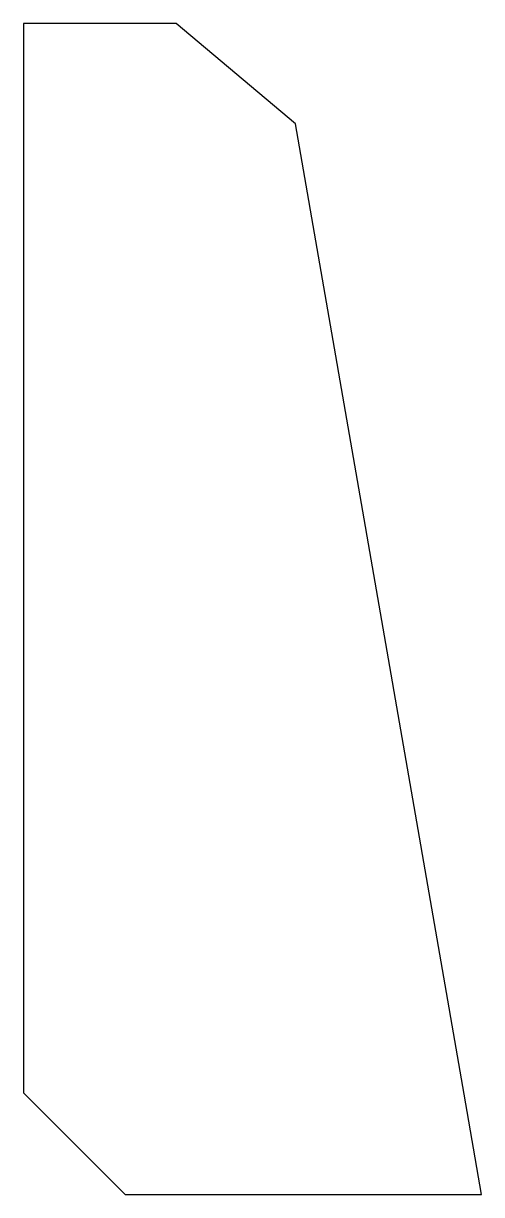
# Model space of a CAD drawing. Header units: millimetres. Extents: x 0 to 45, y 0 to 115.
import ezdxf

# ---------------------------------------------------------------- set-up
doc = ezdxf.new("R2010")
doc.units = ezdxf.units.MM
doc.layers.add('CUT_OUTER', color=7, linetype='Continuous')

msp = doc.modelspace()

# ---------------------------------------------------------------- linework, layer by layer
at = {"layer": 'CUT_OUTER'}
msp.add_lwpolyline([(15, 115), (0, 115), (0, 10), (10, 0), (45, 0), (43.286588, 9.852117), (26.713412, 105.147882)], close=True, dxfattribs=at)

doc.saveas('drawing.dxf')
